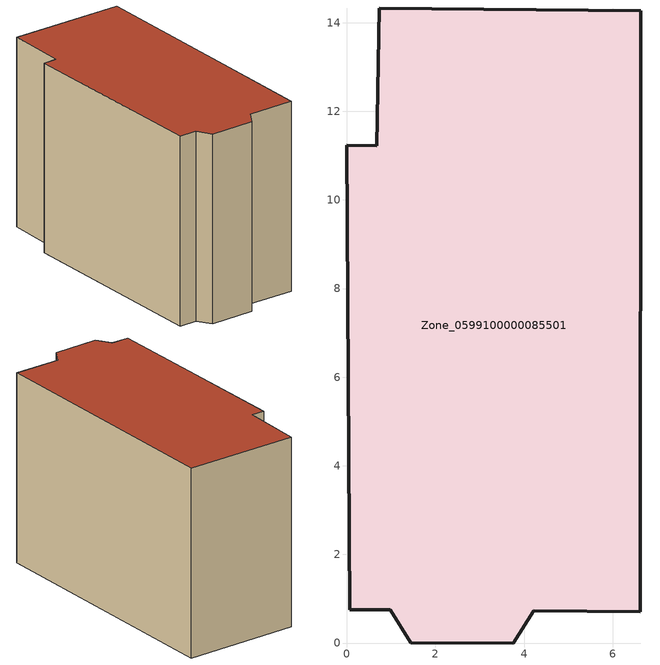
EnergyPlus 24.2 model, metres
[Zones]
Zone_0599100000085501
 floor ground (C_G): 4.22,0.73 3.75,0 1.44,0.01 0.98,0.75 0.06,0.75 0,11.23 0.67,11.23 0.73,14.33 6.63,14.27 6.62,0.71 z0
 wall outside (C_F): 0.06,0.75 0.98,0.75 1.44,0.01 3.75,0 4.22,0.73 6.62,0.71 6.63,14.27 0.73,14.33 0.67,11.23 0,11.23 0.06,0.75 z0:9.86
 roof outside (C_R): 4.22,0.73 6.62,0.71 6.63,14.27 0.73,14.33 0.67,11.23 0,11.23 0.06,0.75 0.98,0.75 1.44,0.01 3.75,0 z9.86
[BUILDING]
Pand.0599100000085501: North Axis=0; Terrain=City; Loads Convergence Tolerance Value=0.04; Temperature Convergence Tolerance Value=0.4; Solar Distribution=FullExterior; Maximum Number of Warmup Days=25; Minimum Number of Warmup Days=1
[Site:Location]
Rotterdam.The.Hague.AP_ZH_NLD Design_Conditions: Latitude=51.96; Longitude=4.45; Time Zone=1; Elevation=-4.5
[SITE:GROUNDTEMPERATURE:BUILDINGSURFACE]
18, 18, 18, 18, 18, 18, 18, 18, 18, 18, 18, 18
[MATERIAL] Thermal Absorptance=0.9; Solar Absorptance=0.7; Visible Absorptance=0.7
Name | Roughness | Thickness | Conductivity | Density | Specific Heat
G.TI.1946 | MediumSmooth | 0.15 | 1 | 540 | 1210
F.TI.1946 | Rough | 0.3 | 0.857143 | 1920 | 840
R.TI.1946 | MediumRough | 0.2 | 0.1 | 1500 | 1000
[CONSTRUCTION]
C_G: G.TI.1946
C_F: F.TI.1946
C_R: R.TI.1946
[ZONE]
Zone_0599100000085501: Type=1; Multiplier=1; Ceiling Height=Autocalculate; Volume=Autocalculate; Floor Area=autocalculate; Part of Total Floor Area=Yes
[ZONEINFILTRATION:DESIGNFLOWRATE]
Infil_Zone_0599100000085501: Zone or ZoneList or Space or SpaceList=Zone_0599100000085501; Schedule=AlwaysOn; Design Flow Rate Calculation Method=Flow/Area; Flow Rate per Floor Area=0.003; Constant Term Coefficient=1; Temperature Term Coefficient=0; Velocity Term Coefficient=0; Velocity Squared Term Coefficient=0
[HVACTEMPLATE:ZONE:IDEALLOADSAIRSYSTEM]
Zone_0599100000085501: Maximum Heating Supply Air Temperature=50; Minimum Cooling Supply Air Temperature=13; Maximum Heating Supply Air Humidity Ratio=0.0156; Minimum Cooling Supply Air Humidity Ratio=0.0077; Heating Limit=NoLimit; Cooling Limit=NoLimit; Dehumidification Control Type=ConstantSensibleHeatRatio; Cooling Sensible Heat Ratio=0.7; Dehumidification Setpoint=60; Humidification Control Type=None; Humidification Setpoint=30; Outdoor Air Method=None; Outdoor Air Flow Rate per Person=0.00944; Outdoor Air Flow Rate per Zone Floor Area=0; Outdoor Air Flow Rate per Zone=0; Demand Controlled Ventilation Type=None; Outdoor Air Economizer Type=NoEconomizer; Heat Recovery Type=None; Sensible Heat Recovery Effectiveness=0.7; Latent Heat Recovery Effectiveness=0.65
[ZONECONTROL:THERMOSTAT]
ThermostatControl_Zone_0599100000085501: Zone or ZoneList=Zone_0599100000085501; Control Type Schedule=DualSetpointControlType; Control 1=Thermostat_Zone_0599100000085501; Temperature Difference Between Cutout And Setpoint=0
[THERMOSTATSETPOINT:DUALSETPOINT]
Thermostat_Zone_0599100000085501: Heating Setpoint Temperature Schedule=HeatingSetpoint_Zone_0599100000085501; Cooling Setpoint Temperature Schedule=CoolingSetpoint_Zone_0599100000085501
[SCHEDULE:COMPACT]
HeatingSetpoint_Zone_0599100000085501: Through: 12/31, For: AllDays, Until: 24:00, 21
CoolingSetpoint_Zone_0599100000085501: Through: 12/31, For: AllDays, Until: 24:00, 24
DualSetpointControlType: Through: 12/31, For: AllDays, Until: 24:00, 4
AlwaysOn: Through: 12/31, For: AllDays, Until: 24:00, 1
